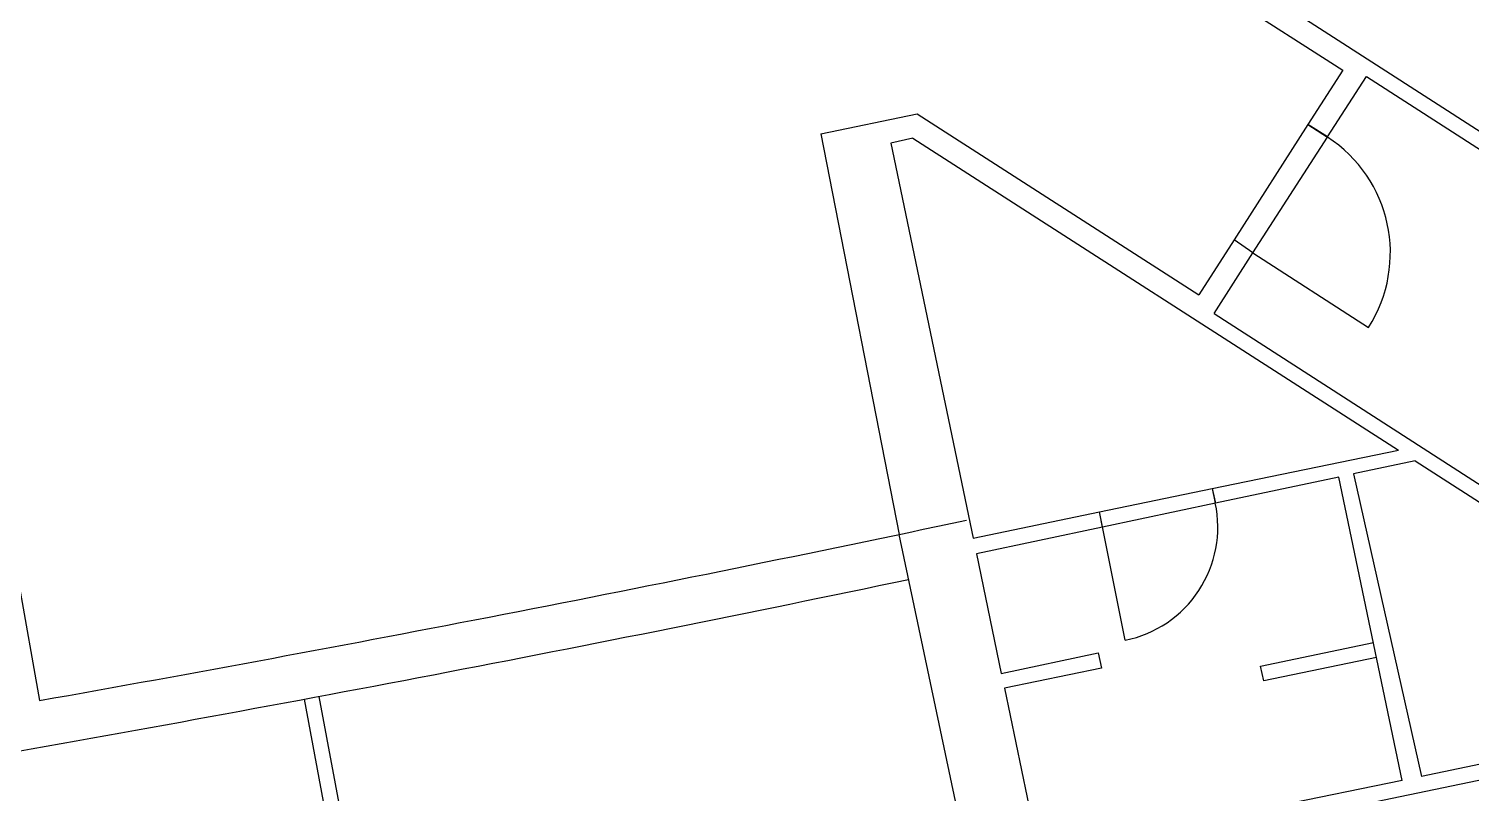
# Model space of a CAD drawing. Header units: inches. Extents: x 5 to 2671, y 4 to 1117.
# Drawn here: x 1545.2 to 1921, y 439.8 to 638.9 of the extents above; entities that cross this region are included whole.
import ezdxf

# ---------------------------------------------------------------- set-up
doc = ezdxf.new("R2010")
doc.units = ezdxf.units.IN
doc.header["$MEASUREMENT"] = 0

msp = doc.modelspace()

# ---------------------------------------------------------------- linework, layer by layer
for p, q in [((1788.57, 698.83), (1923.58, 612.02)), ((1787.29, 692.45), (1887.51, 628.14)), ((1887.51, 628.14), (1878.45, 613.99)), ((1883.54, 610.73), (1893.66, 626.48)), ((1893.66, 626.48), (1924.85, 606.43)), ((1751.54, 611.54), (1776.6, 616.8)), ((1776.6, 616.8), (1850, 569.57)), ((1878.45, 613.99), (1859.23, 583.98)), ((1883.54, 610.73), (1878.45, 613.99)), ((1878.45, 613.99), (1883.53, 610.72)), ((1751.54, 611.54), (1771.9, 507.2)), ((1775.48, 610.42), (1769.73, 609.15)), ((1769.73, 609.15), (1791.18, 506.26)), ((1775.48, 610.42), (1902.02, 529.15)), ((1864.12, 580.53), (1883.52, 610.7)), ((1859.23, 583.98), (1850, 569.57)), ((1864.12, 580.53), (1859.23, 583.98)), ((1854, 564.78), (1864.12, 580.53)), ((1864.12, 580.53), (1894.19, 561.13)), ((1528.98, 570.81), (1547.92, 463.92)), ((1854, 564.78), (1954.06, 500.31)), ((1853.52, 519.14), (1902.02, 529.15)), ((1906.39, 526.35), (1890.35, 522.95)), ((1906.39, 526.35), (1950.53, 498)), ((1890.35, 522.95), (1908.04, 444.17)), ((1824.15, 513.07), (1853.52, 519.14)), ((1853.52, 519.14), (1854.31, 515.31)), ((1853.52, 519.14), (1854.33, 515.31)), ((1886.53, 522.13), (1854.33, 515.31)), ((1903, 443.13), (1886.53, 522.13)), ((1854.33, 515.31), (1824.95, 509.08)), ((1791.18, 506.26), (1824.15, 513.07)), ((1830.84, 479.65), (1824.15, 513.07)), ((1824.95, 509.08), (1824.15, 513.07)), ((1824.95, 509.08), (1792.05, 502.11)), ((1823.2, 265.07), (1771.9, 507.2)), ((1792.05, 502.11), (1798.55, 470.96)), ((1866.12, 472.86), (1895.5, 479.08)), ((1798.55, 470.96), (1823.83, 476.37)), ((1823.83, 476.37), (1824.66, 472.38)), ((1896.33, 475.1), (1866.92, 469.03)), ((1824.66, 472.38), (1799.34, 467.13)), ((1866.92, 469.03), (1866.12, 472.86)), ((1799.34, 467.13), (1808.42, 423.6)), ((1654.44, 263.72), (1616.98, 464.29)), ((1632.22, 404.07), (1620.81, 465.01)), ((1960.51, 455.01), (1908.04, 444.17)), ((1871.58, 432.5), (1961.39, 451.21)), ((1903, 443.13), (1870.75, 436.47))]:
    msp.add_line(p, q)
for centre, radius, start, end in [((1864.05, 580.58), 35.87, 327.1679, 57.1265), ((1824.95, 509.08), 30.01, 281.3179, 11.968), ((260.02, 7730.68), 7380, 280.050297, 281.961177), ((260.02, 7730.68), 7392, 279.864272, 281.821658)]:
    msp.add_arc(centre, radius, start, end)

doc.saveas('drawing.dxf')
